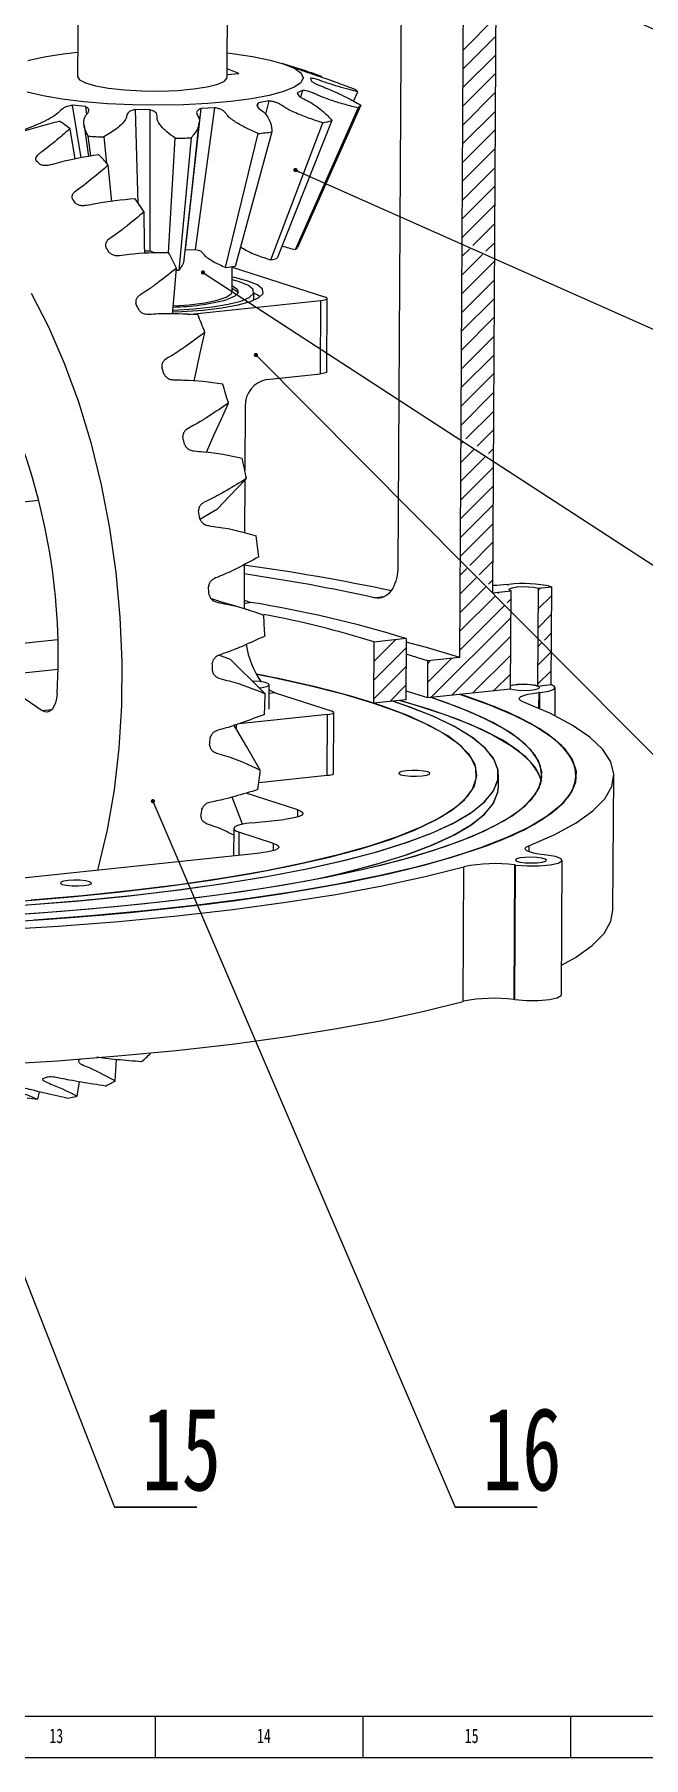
# Model space of a CAD drawing. Header units: millimetres. Extents: x 0 to 1189, y 0 to 841.
# Drawn here: x 622.8 to 769.5, y 0 to 415 of the extents above; entities that cross this region are included whole.
import ezdxf

# ---------------------------------------------------------------- set-up
doc = ezdxf.new("R2010")
doc.units = ezdxf.units.MM
doc.layers.add('10', color=7, linetype='Continuous')
doc.layers.add('5', color=7, linetype='Continuous')
doc.styles.add('SLDTEXTSTYLE5', font='TXT', dxfattribs={"width": 0.7})
doc.dimstyles.new('SLDDIMSTYLE0', dxfattribs={"dimtxt": 0.18, "dimasz": 1.016, "dimexe": 0, "dimexo": 0.0625, "dimgap": 0, "dimtad": 0, "dimtih": 1, "dimtoh": 1, "dimdec": 0, "dimrnd": 1e-09, "dimzin": 0, "dimdsep": 46, "dimtxsty": 'Standard', "dimblk1": 'DOT', "dimblk2": 'DOT', "dimsah": 1, "dimcen": 0.09, "dimadec": 0, "dimazin": 0, "dimtfac": 1.016, "dimtdec": 0, "dimtofl": 0, "dimtmove": 0, "dimatfit": 3, "dimldrblk": 'DOT', "dimfxl": 0, "dimfrac": 2, "dimtolj": 1, "dimtzin": 0, "dimarcsym": 0})

# ---------------------------------------------------------------- blocks, each defined once
blk = doc.blocks.new('SW_HATCH_0')
at = {"color": 0, "linetype": 'Continuous', "lineweight": 18}
for p, q in [((142.55, 106.63), (150.35, 114.43)), ((142.52, 102.11), (150.32, 109.91)), ((142.5, 97.6), (150.3, 105.4)), ((142.47, 93.08), (150.27, 100.88)), ((142.45, 88.57), (150.25, 96.37)), ((142.42, 84.05), (150.22, 91.85)), ((142.4, 79.54), (150.2, 87.33)), ((142.37, 75.02), (150.17, 82.82)), ((142.35, 70.5), (150.15, 78.3)), ((142.32, 65.99), (150.12, 73.79)), ((142.3, 61.47), (150.1, 69.27)), ((144.87, 59.55), (150.07, 64.76)), ((142.27, 56.96), (144.11, 58.79)), ((147.99, 58.19), (150.05, 60.24)), ((142.22, 47.93), (150.02, 55.73)), ((142.25, 52.44), (147.23, 57.43)), ((142.2, 43.41), (150, 51.21)), ((142.17, 38.9), (149.97, 46.7)), ((142.15, 34.38), (149.94, 42.18)), ((142.12, 29.87), (149.92, 37.67)), ((142.1, 25.35), (149.89, 33.15)), ((142.07, 20.84), (149.87, 28.64)), ((142.05, 16.32), (149.84, 24.12)), ((143.19, 12.98), (149.82, 19.61)), ((145.92, 11.22), (149.79, 15.09)), ((141.97, 2.78), (147.93, 8.74)), ((141.99, 7.29), (145.2, 10.49)), ((142.02, 11.81), (142.47, 12.25)), ((148.66, 9.46), (149.77, 10.57)), ((141.94, -1.74), (149.74, 6.06)), ((141.92, -6.25), (149.72, 1.54)), ((141.89, -10.77), (149.69, -2.97)), ((141.89, -15.26), (149.67, -7.49)), ((144.14, -17.51), (149.64, -12)), ((146.38, -19.75), (149.62, -16.52)), ((141.82, -24.32), (145.68, -20.46)), ((141.84, -19.8), (143.43, -18.21)), ((141.79, -28.83), (147.92, -22.7)), ((148.63, -21.99), (149.59, -21.03)), ((150.88, -24.24), (151.17, -23.95)), ((160.54, -28.04), (163.79, -24.8)), ((160.57, -23.53), (161.2, -22.9)), ((141.74, -37.86), (152.42, -27.19)), ((141.77, -33.35), (150.17, -24.94)), ((153.13, -26.48), (154.09, -25.51)), ((134.88, -49.21), (154.07, -30.03)), ((160.52, -32.56), (163.76, -29.31)), ((121.02, -45.11), (128.82, -37.31)), ((121.05, -40.6), (126.26, -35.39)), ((121.07, -36.08), (121.24, -35.91)), ((139.9, -48.69), (154.04, -34.54)), ((160.49, -37.08), (161.41, -36.16)), ((162.11, -35.45), (163.74, -33.83)), ((133.94, -45.66), (139.74, -39.87)), ((133.97, -41.15), (134.72, -40.39)), ((144.91, -48.16), (154.02, -39.06)), ((160.47, -41.59), (163.65, -38.4)), ((121, -49.63), (128.8, -41.83)), ((149.93, -47.64), (153.99, -43.57)), ((160.44, -46.11), (163.69, -42.86)), ((124.86, -50.26), (128.77, -46.35))]:
    blk.add_line(p, q, dxfattribs=at)
blk = doc.blocks.new('SW_NOTE_0_14')
at = {"layer": '10', "color": 0}
for p, q in [((0, 0), (19.78, 0)), ((19.78, 0), (0, 0)), ((0, 0), (19.78, 0)), ((19.78, 0), (0, 0)), ((0, 0), (19.78, 0)), ((19.78, 0), (0, 0))]:
    blk.add_line(p, q, dxfattribs=at)
at = {"layer": '10', "color": 0, "insert": (16.11, 24.07), "char_height": 20, "attachment_point": 2, "style": 'SLDTEXTSTYLE5'}
blk.add_mtext('15', dxfattribs=at)
blk = doc.blocks.new('_Dot')
at = {"color": 0, "linetype": 'ByBlock', "lineweight": -2}
blk.add_line((-0.5, 0), (-1, 0), dxfattribs=at)
at = {"color": 0, "linetype": 'ByBlock', "const_width": 0.5}
blk.add_lwpolyline([(-0.25, 0, 1), (0.25, 0, 1)], format="xyb", close=True, dxfattribs=at)
blk = doc.blocks.new('SW_NOTE_0_15')
at = {"layer": '10', "color": 0}
for p, q in [((0, 0), (19.78, 0)), ((19.78, 0), (0, 0)), ((0, 0), (19.78, 0)), ((19.78, 0), (0, 0)), ((0, 0), (19.78, 0)), ((19.78, 0), (0, 0))]:
    blk.add_line(p, q, dxfattribs=at)
at = {"layer": '10', "color": 0, "insert": (16.12, 24.07), "char_height": 20, "attachment_point": 2, "style": 'SLDTEXTSTYLE5'}
blk.add_mtext('16', dxfattribs=at)

msp = doc.modelspace()

# ---------------------------------------------------------------- linework, layer by layer
at = {"color": 7, "linetype": 'Continuous', "lineweight": 25}
for p, q in [((734.22, 486.1), (733.07, 280.47)), ((725.23, 264.93), (726.45, 483.13)), ((711.18, 437.22), (710.34, 286.82)), ((633.36, 429.03), (633.23, 404.81)), ((669.23, 404.61), (669.36, 428.83)), ((684.71, 407.27), (682.49, 407.99)), ((684.63, 407.29), (686.19, 406.7)), ((669.23, 405.35), (672.03, 405.6)), ((672.03, 405.6), (669.24, 406.66)), ((689.31, 404.42), (689.46, 403.76)), ((676.57, 397.77), (676.74, 398.52)), ((679.23, 398.96), (676.74, 398.52)), ((679.23, 398.96), (678.43, 395.74)), ((687.4, 401.47), (686.12, 400.87)), ((687.4, 401.47), (686.9, 399.88)), ((699.68, 398.89), (700.66, 401.18)), ((635.12, 397.58), (632.03, 397.9)), ((634.08, 385.25), (632.03, 397.9)), ((635.12, 397.58), (635.38, 395.66)), ((650.62, 396.83), (647.14, 396.89)), ((647.82, 374.33), (647.14, 396.89)), ((650.62, 396.83), (650.6, 362.86)), ((659.23, 363.06), (662.95, 397.11)), ((666.22, 397.32), (661.52, 363.21)), ((666.22, 397.32), (662.95, 397.11)), ((694.44, 394.27), (681.27, 361.07)), ((685.7, 363.15), (700.76, 397.24)), ((701.4, 397.95), (686.15, 363.65)), ((632.68, 384.96), (631.4, 392.24)), ((634.79, 393.06), (635.86, 385.61)), ((636.45, 385.73), (635.8, 390.48)), ((639.53, 390.27), (640.18, 383.97)), ((668.87, 358.86), (676.72, 391.1)), ((680, 391.48), (671.16, 359.12)), ((679.77, 360.66), (692.3, 393.67)), ((655.13, 362.36), (656.74, 389.98)), ((660.58, 390.06), (657.57, 358.13)), ((641.48, 374.77), (640.61, 383.52)), ((649.37, 362.88), (650.6, 362.86)), ((650.6, 362.86), (650.63, 362.86)), ((659.21, 363.05), (659.23, 363.06)), ((659.23, 363.06), (661.52, 363.21)), ((661.52, 363.21), (661.56, 363.2)), ((670.44, 353.03), (670.47, 359.04)), ((670.47, 358.92), (692.88, 351.66)), ((675.68, 350.98), (675.69, 353)), ((659.77, 347.55), (691.81, 350.9)), ((691.71, 333.22), (691.81, 350.9)), ((693.19, 333.69), (693.29, 351.37)), ((678.78, 331.86), (691.71, 333.22)), ((673.57, 325.43), (673.49, 309.95)), ((673.47, 307.59), (673.4, 294.84)), ((623.92, 302.72), (604.69, 300.71)), ((662.68, 298.25), (666.88, 300.69)), ((673.36, 287.32), (673.3, 276.63)), ((736.5, 282.46), (737.03, 282.52)), ((673.31, 278.7), (674.9, 278.2)), ((674.9, 278.2), (673.31, 277.81)), ((704.6, 279.32), (706.85, 279.63)), ((733.07, 280.47), (737.6, 280.95)), ((737.47, 257.37), (737.6, 280.95)), ((744.07, 281.62), (743.93, 258.05)), ((744.07, 281.62), (747.3, 281.96)), ((747.3, 281.96), (747.17, 258.39)), ((610.26, 267.31), (628.49, 269.22)), ((704.57, 268.65), (704.49, 253.92)), ((712.33, 269.47), (704.57, 268.65)), ((712.33, 269.47), (712.25, 254.73)), ((717.47, 264.11), (712.31, 265.7)), ((628.52, 262), (612.7, 260.35)), ((670.04, 264.41), (667.26, 265.44)), ((717.47, 264.11), (717.42, 255.27)), ((725.23, 264.93), (717.47, 264.11)), ((612.7, 260.35), (624.69, 252.12)), ((679.32, 252.49), (679.35, 258.38)), ((717.42, 255.27), (737.47, 257.37)), ((743.93, 258.05), (747.17, 258.39)), ((748.16, 250.89), (748.2, 257.67)), ((679.34, 257.14), (680.8, 256.4)), ((680.8, 256.4), (679.34, 256.24)), ((680.8, 256.4), (694.48, 251.96)), ((712.25, 254.73), (704.49, 253.92)), ((712.26, 256.86), (717.42, 255.27)), ((744.23, 256.45), (744.21, 252.71)), ((744.5, 256.48), (744.23, 256.45)), ((744.48, 252.6), (744.5, 256.48)), ((624.69, 252.12), (627.01, 252.37)), ((693.41, 251.2), (672.13, 248.97)), ((693.33, 236.47), (693.41, 251.2)), ((694.81, 236.94), (694.89, 251.68)), ((671.42, 248.9), (671.41, 247.77)), ((734.52, 233.7), (734.53, 236.65)), ((734.52, 233.7), (734.53, 236.65)), ((693.33, 236.47), (676.86, 234.74)), ((762.1, 204.08), (762.28, 236.5)), ((686.23, 228.23), (673.79, 232.26)), ((686.22, 226.52), (686.23, 228.23)), ((675.26, 225.13), (683.02, 225.94)), ((670.82, 223.7), (670.79, 217.17)), ((672.06, 222.84), (672.03, 217.3)), ((680.42, 220.13), (672.06, 222.84)), ((680.41, 218.42), (680.42, 220.13)), ((576.34, 207.29), (677.22, 217.84)), ((741.84, 219.6), (741.83, 218.16)), ((746.07, 217.33), (745.53, 217.39)), ((749.69, 183.67), (749.87, 216.09)), ((726.04, 182.11), (726.22, 214.53)), ((738.4, 214.96), (738.22, 182.55)), ((738.67, 214.93), (738.4, 214.96)), ((738.49, 182.52), (738.67, 214.93)), ((738.49, 182.52), (738.22, 182.55)), ((642.28, 162.98), (642.63, 168.08)), ((633.16, 159.28), (633.65, 162.73)), ((623.64, 158.56), (624.02, 160.34))]:
    msp.add_line(p, q, dxfattribs=at)
at = {"color": 7, "linetype": 'Continuous', "lineweight": 25, "flags": 128}
for points in [[(669.26, 410.51), (670.4, 410.37), (675.33, 409.66), (679.56, 408.8), (682.99, 407.82), (685.49, 406.76), (687.01, 405.63), (687.51, 404.48), (686.96, 403.34), (685.38, 402.23), (682.81, 401.2), (679.34, 400.26), (675.07, 399.46), (670.1, 398.8), (664.59, 398.32), (658.7, 398.02), (652.59, 397.91), (646.45, 398), (640.44, 398.28), (634.74, 398.75), (629.51, 399.38), (624.91, 400.17), (621.07, 401.09)], [(621.27, 408.7), (625.16, 409.57), (629.79, 410.3), (633.26, 410.71)], [(633.23, 404.81), (633.66, 404.06), (635.12, 403.29)], [(635.12, 403.29), (637.5, 402.6), (640.69, 402.03), (644.49, 401.62), (648.68, 401.38), (653.02, 401.34), (657.25, 401.5), (661.14, 401.84), (664.44, 402.35), (666.98, 402.99), (668.61, 403.74), (669.22, 404.54), (669.23, 404.61)], [(658.92, 360.66), (660.7, 377.04), (662.51, 393.74)], [(649.38, 362.21), (649.35, 364.34), (649.23, 372.24)], [(656.09, 347.64), (656.47, 352), (657.05, 358.7)], [(657.57, 358.13), (657.23, 358.12), (657, 358.11)], [(656.21, 348.15), (658.34, 348.24), (663.42, 348.59), (667.98, 349.12), (671.85, 349.83), (674.86, 350.66), (676.89, 351.6), (677.86, 352.6), (677.73, 353.63), (676.5, 354.63), (674.22, 355.57)], [(656.24, 348.58), (656.34, 348.59), (661.24, 348.87), (665.69, 349.34), (669.5, 349.97), (672.5, 350.75), (674.56, 351.62), (675.58, 352.57), (675.53, 353.54), (674.4, 354.49), (672.24, 355.38), (670.46, 355.88)], [(656.28, 349.6), (660.1, 349.86), (663.82, 350.33), (666.85, 350.94), (669.02, 351.67), (670.22, 352.48), (670.44, 353.03)], [(670.45, 354.49), (671.67, 353.65), (671.9, 352.77), (671.07, 351.91), (669.23, 351.11)], [(670.44, 353.9), (671.67, 353.06), (671.88, 352.73)], [(674.22, 355.57), (670.99, 356.42), (670.46, 356.53)], [(622.06, 352.69), (626.23, 344.58), (630.03, 335.82), (633.43, 326.49), (636.4, 316.69), (638.9, 306.51), (640.91, 296.05), (642.42, 285.4), (643.41, 274.67), (643.86, 263.97), (643.78, 253.39), (643.17, 243.05), (642.02, 233.02), (640.36, 223.43), (638.2, 214.35), (638.03, 213.74)], [(677.19, 351.81), (676.48, 352.27), (675.69, 352.66)], [(691.81, 350.9), (692.29, 350.96), (692.69, 351.04), (692.99, 351.13), (693.2, 351.23), (693.29, 351.34), (693.26, 351.45), (693.13, 351.56), (692.88, 351.66)], [(661.25, 331.5), (661.49, 332.59), (662.68, 337.9), (663.87, 343.22)], [(693.19, 333.69), (693.19, 333.66), (693.1, 333.55), (692.89, 333.45), (692.59, 333.36), (692.19, 333.28), (691.71, 333.22)], [(664.25, 314.36), (666.14, 318.59), (667.83, 322.39), (669.53, 326.18)], [(666.88, 300.69), (669.72, 303.66), (671.8, 305.83), (673.88, 308.01)], [(674.65, 276.21), (671.01, 277.33), (667.41, 278.44)], [(737.6, 280.95), (737.12, 281.21), (737.2, 281.48), (737.84, 281.72), (738.93, 281.9), (740.32, 281.98), (741.78, 281.96), (743.09, 281.83), (744.07, 281.62)], [(725.23, 264.93), (717.22, 267.32), (712.32, 268.62)], [(678.39, 256.17), (675, 259.51), (672.52, 261.96), (670.04, 264.41)], [(618.34, 206.19), (630.86, 207.2), (642.9, 208.39), (654.39, 209.76), (665.27, 211.29), (675.47, 212.97), (684.92, 214.8), (693.58, 216.76), (701.4, 218.85), (708.32, 221.04), (714.3, 223.34), (719.32, 225.71), (723.34, 228.16), (726.34, 230.67), (728.3, 233.21), (729.21, 235.78), (729.07, 238.37), (727.87, 240.94), (725.62, 243.5), (722.33, 246.03), (718.03, 248.5), (712.74, 250.92), (706.49, 253.25), (699.32, 255.5), (691.27, 257.64), (682.39, 259.66), (676.21, 260.9), (679.63, 260.23), (688.75, 258.24), (697.05, 256.13), (704.49, 253.92)], [(676.92, 257.65), (677.63, 257.73), (678.77, 257.97), (679.32, 258.28), (679.18, 258.61), (678.39, 258.91), (677.06, 259.13), (675.39, 259.24), (675.3, 259.24)], [(737.47, 257.37), (738.07, 257.22), (739.29, 257.07), (740.73, 257.01), (742.16, 257.05), (743.37, 257.2), (744.18, 257.43), (744.45, 257.69), (744.15, 257.96), (743.33, 258.19), (742.11, 258.35), (740.67, 258.41), (739.24, 258.36), (738.03, 258.22), (737.47, 258.08)], [(744.5, 256.48), (746.69, 256.83), (747.96, 257.32), (748.13, 257.86), (747.17, 258.39)], [(609.66, 202.49), (623.09, 203.34), (636.12, 204.37), (648.7, 205.58), (660.74, 206.95), (672.19, 208.5), (682.98, 210.19), (693.06, 212.04), (702.38, 214.02), (710.87, 216.13), (718.51, 218.35), (725.24, 220.68), (731.03, 223.09), (735.85, 225.59), (739.68, 228.15), (742.49, 230.76), (744.27, 233.4), (745.01, 236.07), (744.7, 238.75), (743.36, 241.42), (740.98, 244.08), (737.57, 246.7), (733.16, 249.27), (727.77, 251.77), (721.43, 254.21), (718.07, 255.34)], [(612.38, 201.02), (626.21, 201.89), (639.65, 202.95), (652.61, 204.19), (665.03, 205.61), (676.85, 207.19), (688, 208.93), (698.43, 210.82), (708.09, 212.85), (716.91, 215.01), (724.87, 217.29), (731.9, 219.68), (737.99, 222.16), (743.09, 224.72), (747.18, 227.35), (750.24, 230.03), (752.25, 232.75), (753.2, 235.5), (753.09, 238.25), (751.91, 241.01), (749.69, 243.75), (746.41, 246.45), (742.11, 249.12), (736.8, 251.72), (730.52, 254.24), (725.18, 256.09)], [(616.12, 202.87), (629.37, 203.81), (642.2, 204.92), (654.53, 206.21), (666.29, 207.67), (677.44, 209.29), (687.9, 211.06), (697.61, 212.97), (706.54, 215.01), (714.63, 217.18), (721.84, 219.45), (728.12, 221.82), (733.46, 224.28), (737.81, 226.8), (741.15, 229.39), (743.47, 232.02), (744.75, 234.68), (744.99, 237.35), (744.19, 240.03), (742.35, 242.7), (739.47, 245.33), (735.59, 247.93), (730.7, 250.47), (724.85, 252.95), (718.07, 255.34), (718.07, 255.34)], [(619, 201.41), (632.66, 202.37), (645.87, 203.52), (658.59, 204.84), (670.73, 206.34), (682.24, 208), (693.06, 209.81), (703.13, 211.77), (712.39, 213.87), (720.81, 216.08), (728.33, 218.42), (734.92, 220.85), (740.54, 223.37), (745.16, 225.96), (748.76, 228.61), (751.32, 231.32), (752.83, 234.05), (753.28, 236.81), (752.66, 239.57), (750.99, 242.32), (748.26, 245.04), (744.49, 247.73), (739.71, 250.36), (733.93, 252.93), (727.19, 255.42), (725.18, 256.09), (732.18, 253.62), (738.22, 251.07), (743.28, 248.46), (747.33, 245.78), (750.34, 243.07), (752.31, 240.32), (753.22, 237.56), (753.06, 234.81), (751.84, 232.06), (749.57, 229.35), (746.25, 226.68), (741.91, 224.07), (736.56, 221.53), (730.23, 219.07), (722.96, 216.71), (714.79, 214.46), (705.75, 212.33), (695.9, 210.34), (685.28, 208.48), (673.95, 206.78), (661.98, 205.24), (649.41, 203.87), (636.33, 202.67), (622.79, 201.66)], [(620.03, 205.25), (632.78, 206.27), (645.05, 207.48), (656.77, 208.85), (667.87, 210.4), (678.29, 212.1), (687.98, 213.94), (696.87, 215.93), (704.91, 218.03), (712.07, 220.25), (718.29, 222.57), (723.54, 224.98), (727.8, 227.45), (731.03, 229.99), (733.22, 232.57), (734.36, 235.18), (734.44, 237.81), (733.45, 240.43), (731.42, 243.04), (728.33, 245.62), (724.23, 248.15), (719.12, 250.62), (713.04, 253.02), (709.01, 254.39)], [(621.19, 205.33), (633.9, 206.37), (646.12, 207.59), (657.78, 208.99), (668.83, 210.54), (679.19, 212.26), (688.8, 214.11), (697.62, 216.11), (705.59, 218.23), (712.66, 220.45), (718.8, 222.78), (723.96, 225.19), (728.13, 227.68), (731.27, 230.22), (733.36, 232.81), (734.41, 235.42), (734.39, 238.04), (733.31, 240.67), (731.18, 243.27), (728.01, 245.85), (723.81, 248.37), (718.62, 250.84), (712.45, 253.23), (709.01, 254.39)], [(704.49, 253.92), (711.01, 251.61), (716.58, 249.22), (721.18, 246.76), (724.76, 244.25), (727.31, 241.7), (728.82, 239.12), (729.28, 236.54), (728.68, 233.96), (727.03, 231.41), (724.33, 228.89), (720.61, 226.42), (715.88, 224.02), (710.17, 221.71), (703.52, 219.48), (695.96, 217.36), (687.55, 215.36), (678.32, 213.49), (668.33, 211.76), (657.65, 210.19), (646.33, 208.78), (634.44, 207.53), (622.05, 206.47)], [(704.49, 253.92), (711.01, 251.61), (716.58, 249.22), (721.18, 246.76), (724.76, 244.25), (727.31, 241.7), (728.82, 239.12), (729.28, 236.54), (728.68, 233.96), (727.03, 231.41), (724.33, 228.89), (720.61, 226.42), (715.88, 224.02), (710.17, 221.71), (703.52, 219.48), (695.96, 217.36), (687.55, 215.36), (678.32, 213.49), (668.33, 211.76), (657.65, 210.19), (646.33, 208.78), (634.44, 207.53), (622.05, 206.47)], [(628.29, 256.16), (628.16, 255.01), (627.9, 253.98), (627.53, 253.1), (627.07, 252.43), (626.53, 251.98), (625.93, 251.78), (625.31, 251.82), (624.69, 252.12)], [(710.78, 254.58), (714.15, 253.61), (721.41, 251.26), (727.75, 248.83), (733.14, 246.32), (737.55, 243.75), (740.96, 241.13), (743.34, 238.48), (744.69, 235.8), (744.87, 235.12), (744.17, 237.08), (742.33, 239.75), (739.46, 242.39), (735.57, 244.98), (730.69, 247.53), (724.84, 250), (718.05, 252.39), (710.78, 254.58)], [(740.44, 254.25), (739.84, 254.55), (739.55, 254.87), (739.58, 255.19), (739.95, 255.5), (740.62, 255.8), (741.59, 256.06), (742.8, 256.28), (744.23, 256.45)], [(741.84, 219.6), (748.11, 222.31), (753.27, 225.11), (757.28, 227.98), (760.13, 230.9), (761.8, 233.86), (762.28, 236.84), (761.56, 239.83), (759.65, 242.8), (756.57, 245.75), (752.32, 248.65), (746.94, 251.49), (740.44, 254.25)], [(693.41, 251.2), (693.88, 251.26), (694.28, 251.34), (694.59, 251.43), (694.79, 251.54), (694.88, 251.64), (694.86, 251.75), (694.72, 251.86), (694.48, 251.96)], [(677.21, 237.81), (673.97, 243.39), (671.59, 247.47), (670.95, 248.58)], [(694.81, 236.94), (694.8, 236.91), (694.71, 236.8), (694.51, 236.7), (694.2, 236.61), (693.8, 236.53), (693.33, 236.47)], [(711.04, 236.69), (712.02, 236.48), (713.33, 236.35), (714.8, 236.33), (716.18, 236.41), (717.27, 236.59), (717.91, 236.83), (717.99, 237.11), (717.51, 237.37), (716.54, 237.58), (715.22, 237.7), (713.76, 237.73), (712.38, 237.64), (711.29, 237.47), (710.65, 237.23), (710.56, 236.95), (711.04, 236.69)], [(690.93, 211.62), (697.6, 213.16), (705.57, 215.28), (712.64, 217.51), (718.78, 219.84), (723.94, 222.25), (728.11, 224.73), (731.25, 227.27), (733.35, 229.86), (734.39, 232.47), (734.52, 233.7)], [(690.93, 211.62), (696.85, 212.98), (704.9, 215.09), (712.05, 217.3), (718.27, 219.62), (723.52, 222.03), (727.78, 224.51), (731.01, 227.05), (733.2, 229.63), (734.34, 232.24), (734.52, 233.7)], [(672.92, 224.75), (671.62, 228.18), (670.44, 231.29)], [(686.23, 228.23), (686.97, 227.93), (687.38, 227.6), (687.45, 227.27), (687.18, 226.95), (686.57, 226.64), (685.65, 226.36), (684.45, 226.13), (683.02, 225.94)], [(675.26, 225.13), (673.84, 224.94), (672.64, 224.71), (671.72, 224.43), (671.11, 224.12), (670.84, 223.8), (670.91, 223.47), (671.32, 223.14), (672.06, 222.84)], [(680.42, 220.13), (681.16, 219.83), (681.57, 219.5), (681.64, 219.17), (681.37, 218.85), (680.76, 218.54), (679.84, 218.27), (678.64, 218.03), (677.22, 217.84)], [(738.62, 216.15), (738.91, 215.88), (739.74, 215.65), (740.96, 215.49), (742.4, 215.43), (743.83, 215.48), (745.04, 215.63), (745.84, 215.85), (746.12, 216.12), (745.82, 216.39), (745, 216.62), (743.78, 216.78), (742.34, 216.83), (740.91, 216.79), (739.7, 216.64), (738.89, 216.42), (738.62, 216.15)], [(738.67, 214.93), (741.44, 214.74), (744.36, 214.77), (746.98, 215), (748.89, 215.4), (749.81, 215.92), (749.6, 216.47), (748.28, 216.96), (746.07, 217.33)], [(745.53, 217.39), (744.16, 217.58), (742.98, 217.81), (742.05, 218.08), (741.4, 218.37), (741.04, 218.68), (741, 219), (741.27, 219.31), (741.84, 219.6)], [(566.71, 197.84), (582.54, 198.11), (598.18, 198.6), (613.56, 199.31), (628.57, 200.24), (643.13, 201.38), (657.17, 202.72), (670.61, 204.25), (683.36, 205.97), (695.37, 207.87), (706.55, 209.94), (716.86, 212.16), (726.22, 214.53)], [(629.62, 210.26), (630.59, 210.05), (631.91, 209.92), (633.37, 209.9), (634.75, 209.98), (635.85, 210.16), (636.48, 210.4), (636.57, 210.67), (636.09, 210.93), (635.11, 211.14), (633.8, 211.27), (632.34, 211.29), (630.95, 211.21), (629.86, 211.03), (629.22, 210.79), (629.14, 210.52), (629.62, 210.26)], [(749.73, 190.79), (753.09, 192.69), (757.1, 195.56), (759.95, 198.48), (761.62, 201.44), (762.1, 204.08)], [(738.49, 182.52), (741.26, 182.33), (744.18, 182.35), (746.8, 182.58), (748.71, 182.99), (749.63, 183.5), (749.69, 183.67)], [(566.53, 165.42), (582.36, 165.7), (598, 166.19), (613.37, 166.9), (628.38, 167.82), (642.95, 168.96), (656.99, 170.3), (670.43, 171.83), (683.18, 173.56), (695.19, 175.46), (706.37, 177.53), (716.68, 179.75), (726.04, 182.11)]]:
    msp.add_lwpolyline(points, dxfattribs=at)
at = {"color": 7, "linetype": 'Continuous', "lineweight": 25}
for centre, radius, start, end in [((695.45, 395.07), 8.02, 49.563, 58.1497), ((679.79, 442.94), 50.83, 284.2472, 286.753), ((698.06, 400.31), 4.09, 311.2891, 324.749), ((596.34, 347.45), 56.88, 51.9483, 55.0953), ((651.58, 632.88), 242.91, 266.275, 267.158), ((659.66, 555.57), 165.35, 275.9234, 277.0645), ((580.26, 329.75), 80.83, 41.6982, 44.188), ((652.76, 651.58), 261.64, 270.8714, 271.7117), ((556.29, 310.72), 111.46, 33.5024, 35.5121), ((526.5, 292.88), 146.2, 26.7533, 28.4305), ((671.02, 395.14), 35.58, 284.2472, 286.753), ((683.81, 365.3), 2.86, 311.2891, 324.749), ((656.93, 473.99), 115.74, 275.9234, 277.0645), ((655.11, 405.15), 55.85, 271.1574, 284.6496), ((494.7, 278.32), 181.19, 20.9877, 22.4413), ((465.68, 268.24), 211.92, 15.8684, 17.1778), ((679.92, 325.62), 6.34, 100.3088, 181.7419), ((478.32, 265.42), 150.26, 356.4668, 22.4723), ((444.2, 262.76), 234.09, 11.145, 12.3704), ((434, 260.97), 244.45, 6.619, 7.8095), ((607.29, -197.14), 488.76, 78.0245, 82.2531), ((609.98, -149.61), 439.24, 77.5596, 81.7046), ((740.56, 252.53), 30.2, 77.1054, 96.7074), ((631.02, 5.54), 276.17, 72.8776, 80.8577), ((634.92, 46.72), 232.61, 72.5777, 79.3191), ((437.02, 261.15), 241.43, 2.1172, 3.3177), ((695.05, 271.4), 21.53, 188.9759, 214.8767), ((631.68, 19.71), 245.27, 72.7311, 79.5379), ((631.32, 18.26), 246.75, 72.7517, 79.5174), ((740.63, 245.11), 13.36, 75.6795, 103.682), ((452.95, 261.19), 225.49, 357.4695, 358.7259), ((479.34, 259.13), 199.01, 352.4872, 353.8527), ((733.63, 177.64), 37.63, 82.7165, 101.3572), ((733.45, 145.23), 37.63, 82.7165, 101.3572), ((616.59, 204.23), 48.69, 311.0887, 314.5799), ((624.14, 194.03), 35.97, 296.0251, 300.2972), ((626.22, 190.59), 32.13, 260.7753, 265.3811), ((626.1, 189.06), 30.61, 278.5816, 283.3391)]:
    msp.add_arc(centre, radius, start, end, dxfattribs=at)
for centre, major_axis, ratio, start_param, end_param in [((655.83, 263.84), (-64.47, 133.54), 0.278889, 5.675648, 5.689584), ((654.13, 265.68), (-58.37, 134.2), 0.241037, 5.543464, 5.557399), ((652.55, 267.98), (-51.71, 134.79), 0.206519, 5.407237, 5.421172), ((651.13, 270.69), (-44.56, 135.36), 0.176298, 5.266777, 5.280713), ((649.92, 273.73), (-36.97, 135.95), 0.151498, 5.122214, 5.13615), ((648.93, 277.05), (-29.04, 136.61), 0.133284, 4.97409, 4.988025), ((648.21, 280.55), (-20.86, 137.36), 0.122675, 4.823391, 4.837327), ((647.75, 284.14), (-12.59, 138.2), 0.120335, 4.671485, 4.68542), ((647.58, 287.75), (-4.35, 139.13), 0.126419, 4.519931, 4.533867), ((647.7, 291.27), (3.7, 140.11), 0.140531, 4.370233, 4.384168), ((648.1, 294.64), (11.45, 141.11), 0.161825, 4.223603, 4.237538), ((653.82, 306.31), (43.28, 144.44), 0.338068, 3.550267, 3.556501), ((655.51, 307.21), (47.97, 144.37), 0.381362, 3.425934, 3.439869)]:
    msp.add_ellipse(centre, major_axis=major_axis, ratio=ratio, start_param=start_param, end_param=end_param, dxfattribs=at)
for points, knots in [([(692, 404.82), (691.62, 404.96), (691.06, 405.18), (690.03, 405.53), (689.14, 405.83), (688.19, 406.14), (687.15, 406.48), (686.04, 406.84), (685.17, 407.12), (684.72, 407.26), (684.6, 407.3), (684.62, 407.29), (684.63, 407.29)], [0, 0, 0, 0, 0.231255, 0.346743, 0.462264, 0.577869, 0.671675, 0.765211, 0.844275, 0.90107, 0.957635, 1, 1, 1, 1]), ([(686.19, 406.7), (686.52, 406.57), (687.06, 406.37), (687.99, 406.03), (689.12, 405.65), (690.57, 405.18), (692.86, 404.4), (695.99, 403.29), (698.26, 402.43), (699.69, 401.89)], [0, 0, 0, 0, 0.084261, 0.141148, 0.197933, 0.327797, 0.498266, 0.686145, 1, 1, 1, 1]), ([(700.66, 401.18), (699.89, 401.37), (698.75, 401.66), (697.04, 402.12), (695.68, 402.51), (694.34, 402.92), (692.99, 403.35), (691.76, 403.81), (690.71, 404.16), (689.98, 404.36), (689.56, 404.42), (689.38, 404.42), (689.31, 404.42)], [0, 0, 0, 0, 0.231255, 0.3467429, 0.4622642, 0.5778692, 0.6716746, 0.7652113, 0.8442751, 0.9010703, 0.9576347, 1, 1, 1, 1]), ([(689.46, 403.76), (689.65, 403.62), (689.97, 403.38), (690.74, 402.98), (691.83, 402.51), (693.5, 401.92), (695.68, 400.95), (698.46, 399.61), (700.27, 398.59), (701.4, 397.95)], [0, 0, 0, 0, 0.084261, 0.141148, 0.197933, 0.327797, 0.498266, 0.686145, 1, 1, 1, 1]), ([(676.74, 398.52), (676.6, 398.37), (676.36, 398.13), (676.43, 397.66), (676.93, 397.06), (678.18, 396.23), (679.09, 395.01), (679.87, 393.38), (679.95, 392.21), (680, 391.48)], [0, 0, 0, 0, 0.084261, 0.1411476, 0.1979329, 0.3277969, 0.4982662, 0.6861446, 1, 1, 1, 1]), ([(692.3, 393.67), (691.21, 394.02), (689.58, 394.54), (687.45, 395.33), (685.89, 395.96), (684.48, 396.6), (683.26, 397.25), (682.4, 397.88), (681.53, 398.39), (680.62, 398.73), (679.88, 398.89), (679.43, 398.94), (679.23, 398.96)], [0, 0, 0, 0, 0.231255, 0.346743, 0.462264, 0.577869, 0.671675, 0.765211, 0.844275, 0.90107, 0.957635, 1, 1, 1, 1]), ([(686.12, 400.87), (686.14, 400.72), (686.19, 400.47), (686.65, 400.02), (687.52, 399.47), (689.11, 398.75), (690.81, 397.63), (692.76, 396.11), (693.79, 394.97), (694.44, 394.27)], [0, 0, 0, 0, 0.084261, 0.141148, 0.197933, 0.327797, 0.498266, 0.686145, 1, 1, 1, 1]), ([(700.76, 397.24), (699.75, 397.5), (698.23, 397.89), (696.13, 398.52), (694.53, 399.02), (693.02, 399.54), (691.62, 400.09), (690.48, 400.64), (689.42, 401.08), (688.52, 401.34), (687.89, 401.45), (687.54, 401.47), (687.4, 401.47)], [0, 0, 0, 0, 0.231255, 0.3467429, 0.4622642, 0.5778692, 0.6716746, 0.7652113, 0.8442751, 0.9010703, 0.9576347, 1, 1, 1, 1]), ([(632.03, 397.9), (631.61, 397.83), (630.92, 397.72), (630.03, 397.36), (629.21, 396.81), (628.52, 395.92), (626.79, 394.82), (624.14, 393.46), (621.9, 392.6), (620.51, 392.05)], [0, 0, 0, 0, 0.084261, 0.141148, 0.197933, 0.327797, 0.498266, 0.686145, 1, 1, 1, 1]), ([(635.8, 390.48), (635.5, 391.01), (635.07, 391.81), (634.78, 392.92), (634.71, 393.77), (634.79, 394.58), (635.09, 395.35), (635.67, 396), (636, 396.59), (635.89, 397.05), (635.55, 397.36), (635.25, 397.51), (635.12, 397.58)], [0, 0, 0, 0, 0.231255, 0.346743, 0.462264, 0.577869, 0.671675, 0.765211, 0.844275, 0.90107, 0.957635, 1, 1, 1, 1]), ([(647.14, 396.89), (646.75, 396.79), (646.11, 396.63), (645.45, 396.21), (645.02, 395.6), (645.01, 394.68), (644.05, 393.47), (642.31, 391.93), (640.6, 390.91), (639.53, 390.27)], [0, 0, 0, 0, 0.084261, 0.141148, 0.197933, 0.327797, 0.498266, 0.686145, 1, 1, 1, 1]), ([(656.74, 389.98), (656.05, 390.47), (655, 391.21), (653.87, 392.27), (653.14, 393.09), (652.61, 393.88), (652.31, 394.66), (652.41, 395.34), (652.29, 395.94), (651.82, 396.38), (651.23, 396.66), (650.8, 396.78), (650.62, 396.83)], [0, 0, 0, 0, 0.231255, 0.346743, 0.462264, 0.577869, 0.671675, 0.765211, 0.844275, 0.90107, 0.957635, 1, 1, 1, 1]), ([(662.95, 397.11), (662.66, 396.98), (662.18, 396.77), (661.86, 396.31), (661.9, 395.69), (662.58, 394.79), (662.55, 393.54), (662.03, 391.91), (661.14, 390.77), (660.58, 390.06)], [0, 0, 0, 0, 0.084261, 0.141148, 0.197933, 0.327797, 0.498266, 0.686145, 1, 1, 1, 1]), ([(676.72, 391.1), (675.75, 391.53), (674.29, 392.18), (672.5, 393.12), (671.25, 393.87), (670.19, 394.6), (669.35, 395.33), (668.94, 396), (668.39, 396.58), (667.64, 396.97), (666.91, 397.2), (666.43, 397.28), (666.22, 397.32)], [0, 0, 0, 0, 0.231255, 0.346743, 0.462264, 0.577869, 0.671675, 0.765211, 0.844275, 0.90107, 0.957635, 1, 1, 1, 1]), ([(615.06, 390.63), (615.28, 390.59), (615.7, 390.49), (616.61, 390.55), (618, 390.92), (621.99, 392.35), (625.82, 393.32), (628.89, 394.1)], [0, 0, 0, 0, 0.0593929, 0.1192843, 0.1919966, 0.3524439, 1, 1, 1, 1]), ([(631.4, 392.24), (630.21, 391.23), (628.43, 389.7), (626.11, 387.81), (624.65, 386.7), (623.57, 385.95), (623.12, 385.34), (623.08, 384.92), (623.19, 384.69), (623.23, 384.6)], [0, 0, 0, 0, 0.4006914, 0.6009877, 0.7480334, 0.8528207, 0.9084263, 0.9643405, 1, 1, 1, 1]), ([(624.16, 383.75), (624.37, 383.66), (624.79, 383.48), (625.71, 383.43), (627.13, 383.69), (631.21, 384.89), (635.1, 385.55), (638.22, 386.09)], [0, 0, 0, 0, 0.059393, 0.119284, 0.191997, 0.352444, 1, 1, 1, 1]), ([(640.61, 383.52), (639.36, 382.44), (637.48, 380.84), (635.04, 378.87), (633.5, 377.72), (632.37, 376.96), (631.89, 376.29), (631.81, 375.8), (631.9, 375.51), (631.94, 375.4)], [0, 0, 0, 0, 0.400691, 0.600988, 0.748033, 0.852821, 0.908426, 0.964341, 1, 1, 1, 1]), ([(632.82, 374.29), (633.02, 374.16), (633.43, 373.9), (634.34, 373.73), (635.77, 373.88), (639.93, 374.83), (643.86, 375.18), (647.02, 375.46)], [0, 0, 0, 0, 0.059393, 0.119284, 0.191997, 0.352444, 1, 1, 1, 1]), ([(649.23, 372.24), (647.91, 371.14), (645.92, 369.48), (643.35, 367.48), (641.73, 366.31), (640.55, 365.57), (640.02, 364.85), (639.92, 364.29), (639.99, 363.95), (640.02, 363.82)], [0, 0, 0, 0, 0.400691, 0.600988, 0.748033, 0.852821, 0.908426, 0.964341, 1, 1, 1, 1]), ([(640.82, 362.49), (641.01, 362.32), (641.4, 361.98), (642.3, 361.71), (643.74, 361.75), (647.95, 362.42), (651.9, 362.46), (655.07, 362.49)], [0, 0, 0, 0, 0.0593929, 0.1192843, 0.1919966, 0.3524439, 1, 1, 1, 1]), ([(650.63, 362.86), (650.84, 362.79), (651.22, 362.67), (651.56, 362.46), (651.63, 362.34), (651.64, 362.32)], [0, 0, 0, 0, 0.508161, 0.911912, 1, 1, 1, 1]), ([(661.56, 363.2), (661.8, 363.16), (662.24, 363.07), (662.81, 362.83), (663.33, 362.43), (663.67, 361.81), (664.64, 361.04), (666.33, 360), (667.87, 359.31), (668.87, 358.86)], [0, 0, 0, 0, 0.072439, 0.129994, 0.187563, 0.312986, 0.476224, 0.655348, 1, 1, 1, 1]), ([(672.45, 363.83), (672.75, 363.63), (673.44, 363.16), (674.77, 362.47), (676.93, 361.58), (678.64, 361.02), (679.77, 360.66)], [0, 0, 0, 0, 0.1541757, 0.3551477, 0.5756779, 1, 1, 1, 1]), ([(682.45, 364.05), (682.46, 364.05), (683.58, 363.68), (684.65, 363.42), (685.7, 363.15)], [0, 0, 0, 0, 0.009365, 1, 1, 1, 1]), ([(657.05, 358.7), (655.65, 357.58), (653.55, 355.92), (650.84, 353.91), (649.15, 352.76), (647.92, 352.04), (647.34, 351.29), (647.19, 350.68), (647.24, 350.31), (647.26, 350.16)], [0, 0, 0, 0, 0.400691, 0.600988, 0.748033, 0.852821, 0.908426, 0.964341, 1, 1, 1, 1]), ([(657.57, 358.13), (657.88, 358.51), (658.33, 359.07), (658.71, 359.86), (658.88, 360.33), (658.9, 360.6), (658.9, 360.66)], [0, 0, 0, 0, 0.466261, 0.699093, 0.932005, 1, 1, 1, 1]), ([(647.96, 348.62), (648.14, 348.42), (648.51, 348.02), (649.38, 347.65), (650.82, 347.57), (655.07, 347.97), (659.01, 347.7), (662.17, 347.49)], [0, 0, 0, 0, 0.059393, 0.119284, 0.191997, 0.352444, 1, 1, 1, 1]), ([(663.87, 343.22), (662.39, 342.12), (660.18, 340.48), (657.33, 338.52), (655.56, 337.4), (654.28, 336.71), (653.65, 335.95), (653.46, 335.31), (653.48, 334.9), (653.49, 334.74)], [0, 0, 0, 0, 0.400691, 0.600988, 0.748033, 0.852821, 0.908426, 0.964341, 1, 1, 1, 1]), ([(654.08, 333.04), (654.24, 332.82), (654.57, 332.36), (655.42, 331.9), (656.85, 331.72), (661.11, 331.84), (665.02, 331.28), (668.15, 330.82)], [0, 0, 0, 0, 0.059393, 0.119284, 0.191997, 0.352444, 1, 1, 1, 1]), ([(669.53, 326.18), (667.97, 325.12), (665.65, 323.54), (662.66, 321.66), (660.82, 320.61), (659.49, 319.97), (658.8, 319.21), (658.57, 318.55), (658.56, 318.12), (658.55, 317.95)], [0, 0, 0, 0, 0.400691, 0.600988, 0.748033, 0.852821, 0.908426, 0.964341, 1, 1, 1, 1]), ([(659.01, 316.13), (659.16, 315.88), (659.45, 315.39), (660.26, 314.85), (661.67, 314.56), (665.93, 314.42), (669.77, 313.58), (672.86, 312.91)], [0, 0, 0, 0, 0.059393, 0.119284, 0.191997, 0.352444, 1, 1, 1, 1]), ([(673.88, 308.01), (672.25, 307.01), (669.82, 305.52), (666.7, 303.77), (664.78, 302.8), (663.41, 302.22), (662.67, 301.48), (662.39, 300.81), (662.34, 300.37), (662.33, 300.2)], [0, 0, 0, 0, 0.400691, 0.600988, 0.748033, 0.852821, 0.908426, 0.964341, 1, 1, 1, 1]), ([(662.64, 298.31), (662.77, 298.04), (663.03, 297.52), (663.79, 296.92), (665.17, 296.54), (669.4, 296.14), (673.17, 295.06), (676.18, 294.19)], [0, 0, 0, 0, 0.059393, 0.119284, 0.191997, 0.352444, 1, 1, 1, 1]), ([(676.82, 289.15), (675.13, 288.24), (672.58, 286.86), (669.35, 285.28), (667.36, 284.41), (665.96, 283.9), (665.16, 283.19), (664.82, 282.54), (664.75, 282.1), (664.71, 281.93)], [0, 0, 0, 0, 0.400691, 0.600988, 0.748033, 0.852821, 0.908426, 0.964341, 1, 1, 1, 1]), ([(710.34, 286.82), (710.27, 285.84), (710.14, 283.88), (709.16, 281.47), (707.73, 279.81), (706.11, 279.13), (705.03, 279.26), (704.6, 279.32)], [0, 0, 0, 0, 0.214648, 0.429297, 0.643928, 0.858485, 1, 1, 1, 1]), ([(736.5, 282.46), (735.48, 282.36), (734.38, 282.25), (733.17, 282.27), (733.08, 282.27)], [0, 0, 0, 0, 0.924976, 1, 1, 1, 1]), ([(664.88, 280), (664.99, 279.73), (665.2, 279.19), (665.92, 278.55), (667.26, 278.09), (671.44, 277.45), (675.1, 276.16), (678.04, 275.12)], [0, 0, 0, 0, 0.059393, 0.119284, 0.191997, 0.352444, 1, 1, 1, 1]), ([(667.4, 278.42), (666.91, 278.58), (666.29, 278.78), (665.65, 278.96), (665.51, 278.99)], [0, 0, 0, 0, 0.781529, 1, 1, 1, 1]), ([(678.28, 270.07), (676.52, 269.25), (673.88, 268.03), (670.54, 266.64), (668.49, 265.89), (667.05, 265.46), (666.2, 264.81), (665.82, 264.18), (665.71, 263.75), (665.66, 263.58)], [0, 0, 0, 0, 0.400691, 0.600988, 0.748033, 0.852821, 0.908426, 0.964341, 1, 1, 1, 1]), ([(665.68, 261.68), (665.76, 261.41), (665.93, 260.86), (666.59, 260.19), (667.89, 259.67), (672, 258.81), (675.55, 257.35), (678.39, 256.17)], [0, 0, 0, 0, 0.059393, 0.119284, 0.191997, 0.352444, 1, 1, 1, 1]), ([(678.22, 251.23), (676.41, 250.53), (673.68, 249.49), (670.24, 248.32), (668.15, 247.69), (666.68, 247.36), (665.78, 246.77), (665.35, 246.19), (665.2, 245.78), (665.14, 245.62)], [0, 0, 0, 0, 0.400691, 0.600988, 0.748033, 0.852821, 0.908426, 0.964341, 1, 1, 1, 1]), ([(665, 243.78), (665.07, 243.51), (665.19, 242.97), (665.79, 242.29), (667.05, 241.72), (671.07, 240.68), (674.48, 239.09), (677.21, 237.81)], [0, 0, 0, 0, 0.059393, 0.119284, 0.191997, 0.352444, 1, 1, 1, 1]), ([(676.65, 233.11), (674.78, 232.54), (671.99, 231.69), (668.47, 230.76), (666.33, 230.28), (664.84, 230.04), (663.9, 229.53), (663.42, 229), (663.24, 228.62), (663.17, 228.47)], [0, 0, 0, 0, 0.400691, 0.600988, 0.748033, 0.852821, 0.908426, 0.964341, 1, 1, 1, 1]), ([(662.88, 226.74), (662.92, 226.49), (663, 225.98), (663.55, 225.3), (664.75, 224.7), (667.34, 223.94), (669.4, 222.9), (670.81, 222.18)], [0, 0, 0, 0, 0.084805, 0.170323, 0.274146, 0.503244, 1, 1, 1, 1]), ([(633.51, 167.95), (633.46, 167.84), (633.36, 167.62), (633.64, 167.24), (634.56, 166.74), (637.81, 165.41), (640.29, 164.06), (642.28, 162.98)], [0, 0, 0, 0, 0.059393, 0.119284, 0.191997, 0.352444, 1, 1, 1, 1]), ([(648.59, 167.54), (646.65, 167.71), (643.74, 167.96), (640.15, 168.33), (638.52, 168.55), (637.84, 168.64)], [0, 0, 0, 0, 0.54024, 0.810293, 1, 1, 1, 1]), ([(615.83, 161.9), (615.76, 161.88), (615.63, 161.83), (615.83, 161.65), (616.66, 161.3), (619.64, 160.2), (621.86, 159.29), (623.64, 158.56)], [0, 0, 0, 0, 0.059393, 0.119284, 0.191997, 0.352444, 1, 1, 1, 1]), ([(630.67, 158.8), (628.78, 159.23), (625.94, 159.87), (622.43, 160.71), (620.34, 161.24), (618.92, 161.61), (617.88, 161.82), (617.23, 161.91), (616.92, 161.93), (616.8, 161.93)], [0, 0, 0, 0, 0.400691, 0.600988, 0.748033, 0.852821, 0.908426, 0.964341, 1, 1, 1, 1]), ([(624.9, 163.5), (624.84, 163.44), (624.72, 163.3), (624.96, 163.02), (625.83, 162.59), (628.94, 161.35), (631.29, 160.2), (633.16, 159.28)], [0, 0, 0, 0, 0.059393, 0.119284, 0.191997, 0.352444, 1, 1, 1, 1]), ([(639.92, 161.71), (638, 162.01), (635.11, 162.47), (631.54, 163.1), (629.41, 163.5), (627.96, 163.81), (626.9, 163.92), (626.26, 163.9), (625.95, 163.86), (625.83, 163.84)], [0, 0, 0, 0, 0.400691, 0.600988, 0.748033, 0.852821, 0.908426, 0.964341, 1, 1, 1, 1])]:
    msp.add_open_spline(points, degree=3, knots=knots, dxfattribs=at)
at = {"layer": '5', "color": 7, "lineweight": 25}
msp.add_line((0, 10), (1179, 10), dxfattribs=at)
at = {"layer": '5'}
for p, q in [((652, 0), (652, 10)), ((702, 0), (702, 10)), ((752, 0), (752, 10))]:
    msp.add_line(p, q, dxfattribs=at)
at = {"layer": '5', "color": 7}
msp.add_line((0, 0), (1189, 0), dxfattribs=at)

# ---------------------------------------------------------------- block references
at = {"color": 7, "linetype": 'Continuous', "lineweight": 18}
msp.add_blockref('SW_HATCH_0', (583.5, 304.58), dxfattribs=at)
at = {"layer": '10'}
for name, p in [('SW_NOTE_0_14', (642.15, 60.26)), ('SW_NOTE_0_15', (724.1, 60.26))]:
    msp.add_blockref(name, p, dxfattribs=at)

# ---------------------------------------------------------------- texts
at = {"layer": '10', "char_height": 3.5, "attachment_point": 2, "style": 'SLDTEXTSTYLE5'}
for s, insert in [('13', (628.09, 6.98)), ('14', (678.09, 6.98)), ('15', (728.09, 6.98))]:
    msp.add_mtext(s, dxfattribs=dict(at, insert=insert))

# ---------------------------------------------------------------- leaders
at = {"layer": '10'}
for points in [[(689.72, 452.89), (815.95, 396.6)], [(685.67, 382.31), (815.95, 324.29)], [(663.41, 357.65), (815.95, 258.41)], [(676.15, 337.77), (815.95, 196.98)], [(560.36, 269.1), (642.15, 60.26)], [(651.34, 230.32), (724.1, 60.26)]]:
    msp.add_leader(points, dimstyle='SLDDIMSTYLE0', dxfattribs=at)

doc.saveas('drawing.dxf')
